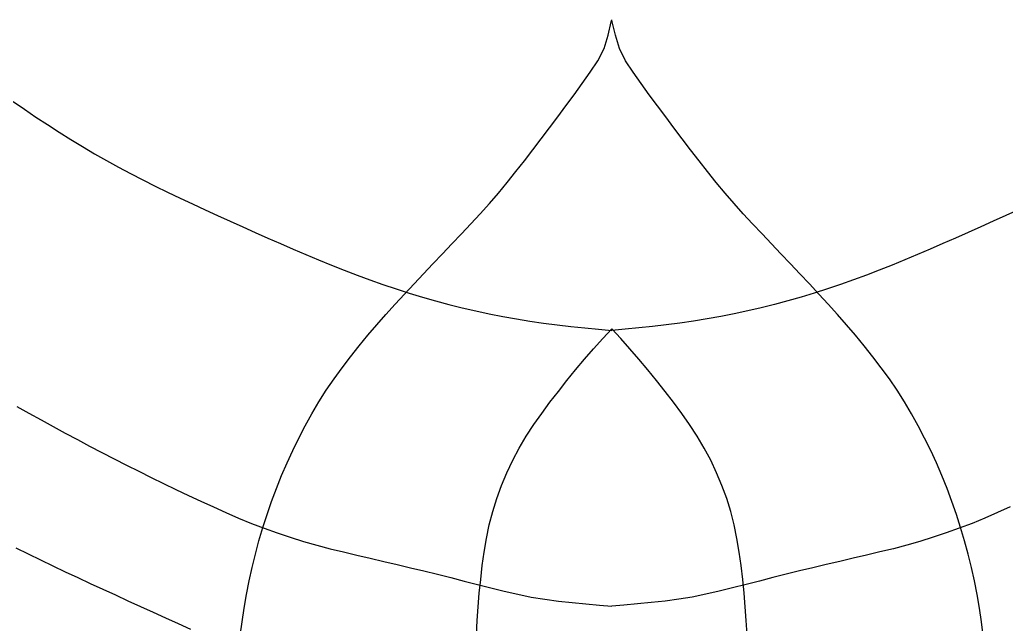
# Model space of a CAD drawing. Extents: x -15.9 to 15.9, y 0 to 26.7.
# Drawn here: x -4.29 to 2.86, y 7.75 to 12.14 of the extents above; entities that cross this region are included whole.
import ezdxf

# ---------------------------------------------------------------- set-up
doc = ezdxf.new("R2010")
doc.units = 0
doc.header["$MEASUREMENT"] = 0
doc.layers.add('Stations', color=7, linetype='Continuous')

msp = doc.modelspace()

# ---------------------------------------------------------------- linework, layer by layer
at = {"layer": 'Stations', "color": 135}
for points in [[(-2.69351, 7.67419), (-2.68108, 7.77342), (-2.66635, 7.87233), (-2.64927, 7.97087), (-2.62984, 8.06898), (-2.60812, 8.16659), (-2.58415, 8.26368), (-2.55798, 8.3602), (-2.52964, 8.4561), (-2.49909, 8.55132), (-2.46632, 8.6458), (-2.43133, 8.73944), (-2.39406, 8.83224), (-2.35458, 8.92412), (-2.31291, 9.01503), (-2.26907, 9.10491), (-2.22305, 9.19369), (-2.17465, 9.28121), (-2.12368, 9.36725), (-2.06997, 9.45161), (-2.01348, 9.53413), (-1.95456, 9.61493), (-1.89371, 9.69429), (-1.83132, 9.77244), (-1.76777, 9.84958), (-1.70305, 9.92587), (-1.63714, 10.0011), (-1.57013, 10.07533), (-1.50227, 10.14878), (-1.43384, 10.2217), (-1.36509, 10.29432), (-1.2962, 10.36681), (-1.22729, 10.43929), (-1.15847, 10.51184), (-1.08984, 10.58459), (-1.02156, 10.65763), (-0.95383, 10.7312), (-0.88703, 10.80563), (-0.8216, 10.88124), (-0.75766, 10.95823), (-0.6951, 11.03628), (-0.63335, 11.11468), (-0.57211, 11.19388), (-0.5115, 11.27343), (-0.45126, 11.35324), (-0.39133, 11.4333), (-0.33172, 11.5136), (-0.27252, 11.5942), (-0.21388, 11.6752), (-0.15615, 11.75685), (-0.10051, 11.84021), (-0.05532, 11.92932), (-0.02675, 12.02499), (-0.0035, 12.12228), (0, 12.1375)], [(2.69351, 7.67419), (2.68108, 7.77342), (2.66635, 7.87233), (2.64927, 7.97087), (2.62984, 8.06898), (2.60812, 8.16659), (2.58415, 8.26368), (2.55798, 8.3602), (2.52964, 8.4561), (2.49909, 8.55132), (2.46632, 8.6458), (2.43133, 8.73944), (2.39406, 8.83224), (2.35458, 8.92412), (2.31291, 9.01503), (2.26907, 9.10491), (2.22305, 9.19369), (2.17465, 9.28121), (2.12368, 9.36725), (2.06997, 9.45161), (2.01348, 9.53413), (1.95456, 9.61493), (1.89371, 9.69429), (1.83132, 9.77244), (1.76777, 9.84958), (1.70305, 9.92587), (1.63714, 10.0011), (1.57013, 10.07533), (1.50227, 10.14878), (1.43384, 10.2217), (1.36509, 10.29432), (1.2962, 10.36681), (1.22729, 10.43929), (1.15847, 10.51184), (1.08984, 10.58459), (1.02156, 10.65763), (0.95383, 10.7312), (0.88703, 10.80563), (0.8216, 10.88124), (0.75766, 10.95823), (0.6951, 11.03628), (0.63335, 11.11468), (0.57211, 11.19388), (0.5115, 11.27343), (0.45126, 11.35324), (0.39133, 11.4333), (0.33172, 11.5136), (0.27252, 11.5942), (0.21388, 11.6752), (0.15615, 11.75685), (0.10051, 11.84021), (0.05532, 11.92932), (0.02675, 12.02499), (0.0035, 12.12228), (0, 12.1375)], [(-4.34064, 11.54444), (-4.25806, 11.48807), (-4.17506, 11.43232), (-4.09158, 11.37729), (-4.00756, 11.32308), (-3.92296, 11.26977), (-3.83771, 11.21749), (-3.75174, 11.16641), (-3.66495, 11.11676), (-3.57733, 11.06858), (-3.489, 11.02173), (-3.40005, 10.97606), (-3.31059, 10.93144), (-3.22067, 10.8877), (-3.1303, 10.84469), (-3.03975, 10.80234), (-2.94899, 10.76044), (-2.8581, 10.71881), (-2.76713, 10.67728), (-2.67604, 10.63592), (-2.58487, 10.59487), (-2.49352, 10.55422), (-2.40196, 10.51404), (-2.31017, 10.47436), (-2.21812, 10.43526), (-2.12581, 10.3968), (-2.03321, 10.35905), (-1.94028, 10.3221), (-1.84701, 10.28611), (-1.75326, 10.25128), (-1.659, 10.21788), (-1.56422, 10.18597), (-1.46894, 10.15556), (-1.37321, 10.1266), (-1.27704, 10.09914), (-1.18042, 10.07325), (-1.08337, 10.04897), (-0.98606, 10.02635), (-0.88829, 10.00533), (-0.79017, 9.98601), (-0.69169, 9.96849), (-0.5929, 9.95269), (-0.49386, 9.93843), (-0.39476, 9.92576), (-0.29542, 9.91453), (-0.19548, 9.904), (-0.0965, 9.89356), (0, 9.88352)], [(2.94899, 10.76044), (2.8581, 10.71881), (2.76713, 10.67728), (2.67604, 10.63592), (2.58487, 10.59487), (2.49352, 10.55422), (2.40196, 10.51404), (2.31017, 10.47436), (2.21812, 10.43526), (2.12581, 10.3968), (2.03321, 10.35905), (1.94028, 10.3221), (1.84701, 10.28611), (1.75326, 10.25128), (1.659, 10.21788), (1.56422, 10.18597), (1.46894, 10.15556), (1.37321, 10.1266), (1.27704, 10.09914), (1.18042, 10.07325), (1.08337, 10.04897), (0.98606, 10.02635), (0.88829, 10.00533), (0.79017, 9.98601), (0.69169, 9.96849), (0.5929, 9.95269), (0.49386, 9.93843), (0.39476, 9.92576), (0.29542, 9.91453), (0.19548, 9.904), (0.0965, 9.89356), (0, 9.88352)], [(-0.98153, 7.68153), (-0.97561, 7.78135), (-0.96857, 7.8811), (-0.96019, 7.98075), (-0.95033, 8.08027), (-0.93881, 8.17961), (-0.92508, 8.27866), (-0.90836, 8.37726), (-0.88791, 8.47514), (-0.86314, 8.57203), (-0.83365, 8.66757), (-0.79945, 8.76154), (-0.76084, 8.85378), (-0.71802, 8.94415), (-0.67095, 9.03241), (-0.61972, 9.11827), (-0.56494, 9.20195), (-0.50755, 9.28383), (-0.44809, 9.36432), (-0.387, 9.44341), (-0.3247, 9.52164), (-0.26157, 9.5992), (-0.19749, 9.67597), (-0.13207, 9.75164), (-0.06511, 9.82591), (0, 9.89622)], [(0.98153, 7.68153), (0.97561, 7.78135), (0.96857, 7.8811), (0.96019, 7.98075), (0.95033, 8.08027), (0.93881, 8.17961), (0.92508, 8.27866), (0.90836, 8.37726), (0.88791, 8.47514), (0.86314, 8.57203), (0.83365, 8.66757), (0.79945, 8.76154), (0.76084, 8.85378), (0.71802, 8.94415), (0.67095, 9.03241), (0.61972, 9.11827), (0.56494, 9.20195), (0.50755, 9.28383), (0.44809, 9.36432), (0.387, 9.44341), (0.3247, 9.52164), (0.26157, 9.5992), (0.19749, 9.67597), (0.13207, 9.75164), (0.06511, 9.82591), (0, 9.89622)], [(-4.31336, 9.33272), (-4.22597, 9.28411), (-4.13842, 9.23583), (-4.05065, 9.18787), (-3.96274, 9.1403), (-3.87458, 9.09314), (-3.78616, 9.0464), (-3.6975, 9.00013), (-3.60858, 8.95434), (-3.51942, 8.90905), (-3.43001, 8.86425), (-3.34039, 8.81991), (-3.25055, 8.77599), (-3.1605, 8.7325), (-3.07022, 8.68945), (-2.97971, 8.64691), (-2.88891, 8.60498), (-2.79771, 8.56384), (-2.70596, 8.52397), (-2.61335, 8.48595), (-2.51996, 8.4503), (-2.42577, 8.4168), (-2.33088, 8.38512), (-2.23533, 8.35525), (-2.13934, 8.32768), (-2.04257, 8.30246), (-1.9454, 8.27882), (-1.84821, 8.25593), (-1.75088, 8.23328), (-1.65346, 8.21065), (-1.55609, 8.1879), (-1.45876, 8.16489), (-1.36153, 8.1415), (-1.26445, 8.11757), (-1.16749, 8.09307), (-1.07061, 8.06821), (-0.97377, 8.04322), (-0.87681, 8.01843), (-0.77974, 7.99436), (-0.68209, 7.97183), (-0.58403, 7.95216), (-0.48555, 7.93611), (-0.38643, 7.92317), (-0.28702, 7.91221), (-0.18757, 7.90243), (-0.08796, 7.89328), (0, 7.88546)], [(2.88891, 8.60498), (2.79771, 8.56384), (2.70596, 8.52397), (2.61335, 8.48595), (2.51996, 8.4503), (2.42577, 8.4168), (2.33088, 8.38512), (2.23533, 8.35525), (2.13934, 8.32768), (2.04257, 8.30246), (1.9454, 8.27882), (1.84821, 8.25593), (1.75088, 8.23328), (1.65346, 8.21065), (1.55609, 8.1879), (1.45876, 8.16489), (1.36153, 8.1415), (1.26445, 8.11757), (1.16749, 8.09307), (1.07061, 8.06821), (0.97377, 8.04322), (0.87681, 8.01843), (0.77974, 7.99436), (0.68209, 7.97183), (0.58403, 7.95216), (0.48555, 7.93611), (0.38643, 7.92317), (0.28702, 7.91221), (0.18757, 7.90243), (0.08796, 7.89328), (0, 7.88546)], [(-4.3224, 8.31001), (-4.23271, 8.26577), (-4.14283, 8.22192), (-4.05275, 8.17848), (-3.96248, 8.13545), (-3.872, 8.09286), (-3.78133, 8.05065), (-3.69053, 8.00876), (-3.59961, 7.96712), (-3.5086, 7.92567), (-3.41752, 7.88434), (-3.32645, 7.84307), (-3.23537, 7.80175), (-3.14437, 7.7603), (-3.05348, 7.71857)]]:
    msp.add_lwpolyline(points, dxfattribs=at)

doc.saveas('drawing.dxf')
